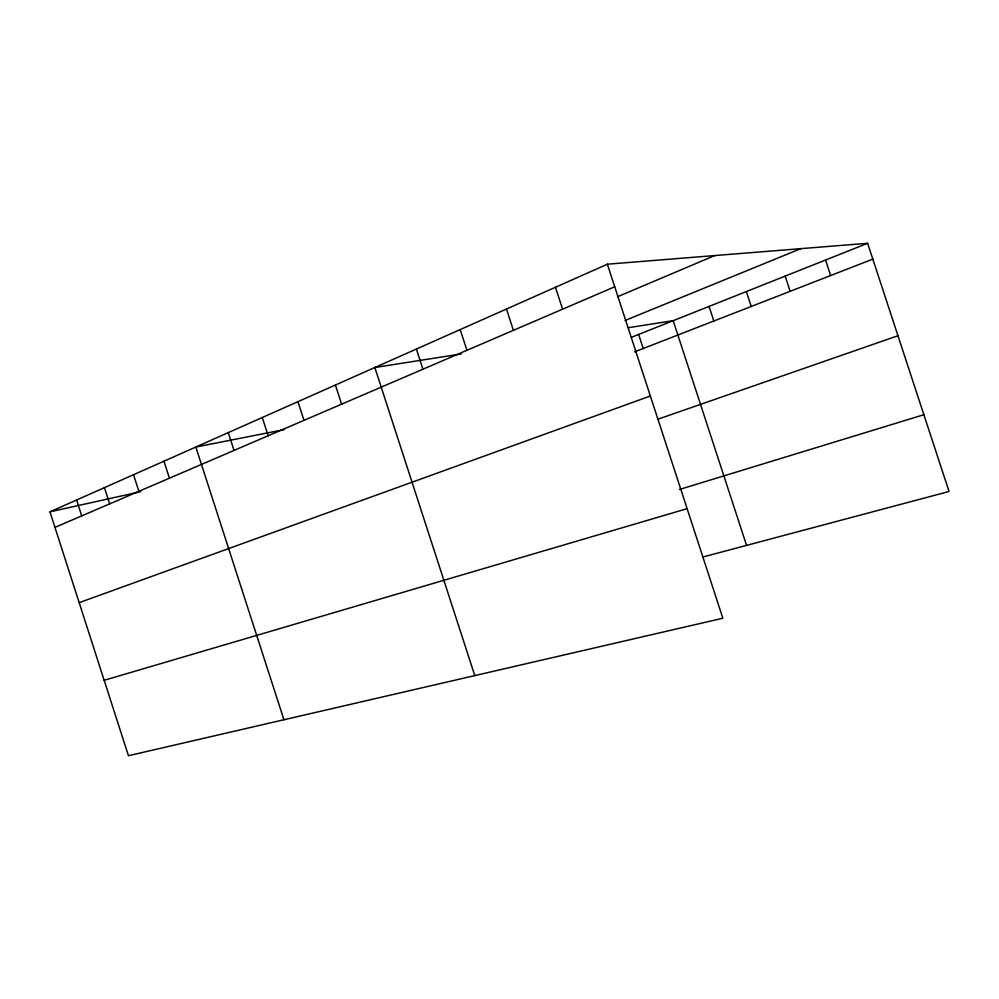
<?xml version="1.0" encoding="UTF-8"?>
<svg xmlns="http://www.w3.org/2000/svg" width="999" height="999" viewBox="0 0 999 999"><rect width="100%" height="100%" fill="white"/><g stroke="black" fill="none" stroke-linecap="round" stroke-linejoin="round"><path stroke-width="1.5" d="M607.367 264.198L722.851 618.231L128.446 755.719L49.95 511.838L607.367 264.198L867.631 243.281L949.05 491.483L703.071 556.967M54.957 527.397L614.722 286.775M617.444 296.778L714.71 255.569M625.074 320.479L800.786 248.651M631.418 337.312L867.631 243.281M634.54 351.885L872.826 259.128M79.183 602.659L650.349 395.991M658.104 419.13L897.951 335.726M679.42 489.498L923.875 414.722M104.171 680.294L687.112 508.678M49.95 511.838L140.659 491.683M284.453 429.57L195.841 447.028L283.941 719.755M461.388 353.921L374.837 367.495L474.787 675.611M628.383 327.709L673.189 320.679L746.565 545.392M825.549 260.04L830.631 275.549M785.164 276.111L790.134 291.321M746.365 291.558L751.236 306.456M709.065 306.406L713.848 321.016M638.648 334.428L643.244 348.501M555.456 287.25L562.599 309.178M506.481 309.016L513.411 330.319M460.189 329.583L466.933 350.299M416.371 349.051L422.927 369.218M335.414 385.015L341.621 404.17M297.927 401.673L303.983 420.354M262.262 417.52L268.157 435.751M228.272 432.617L234.028 450.424M163.961 461.188L169.443 478.184M133.516 474.712L138.886 491.321M104.433 487.637L109.665 503.883M76.598 499.999L81.718 515.896"/></g></svg>
